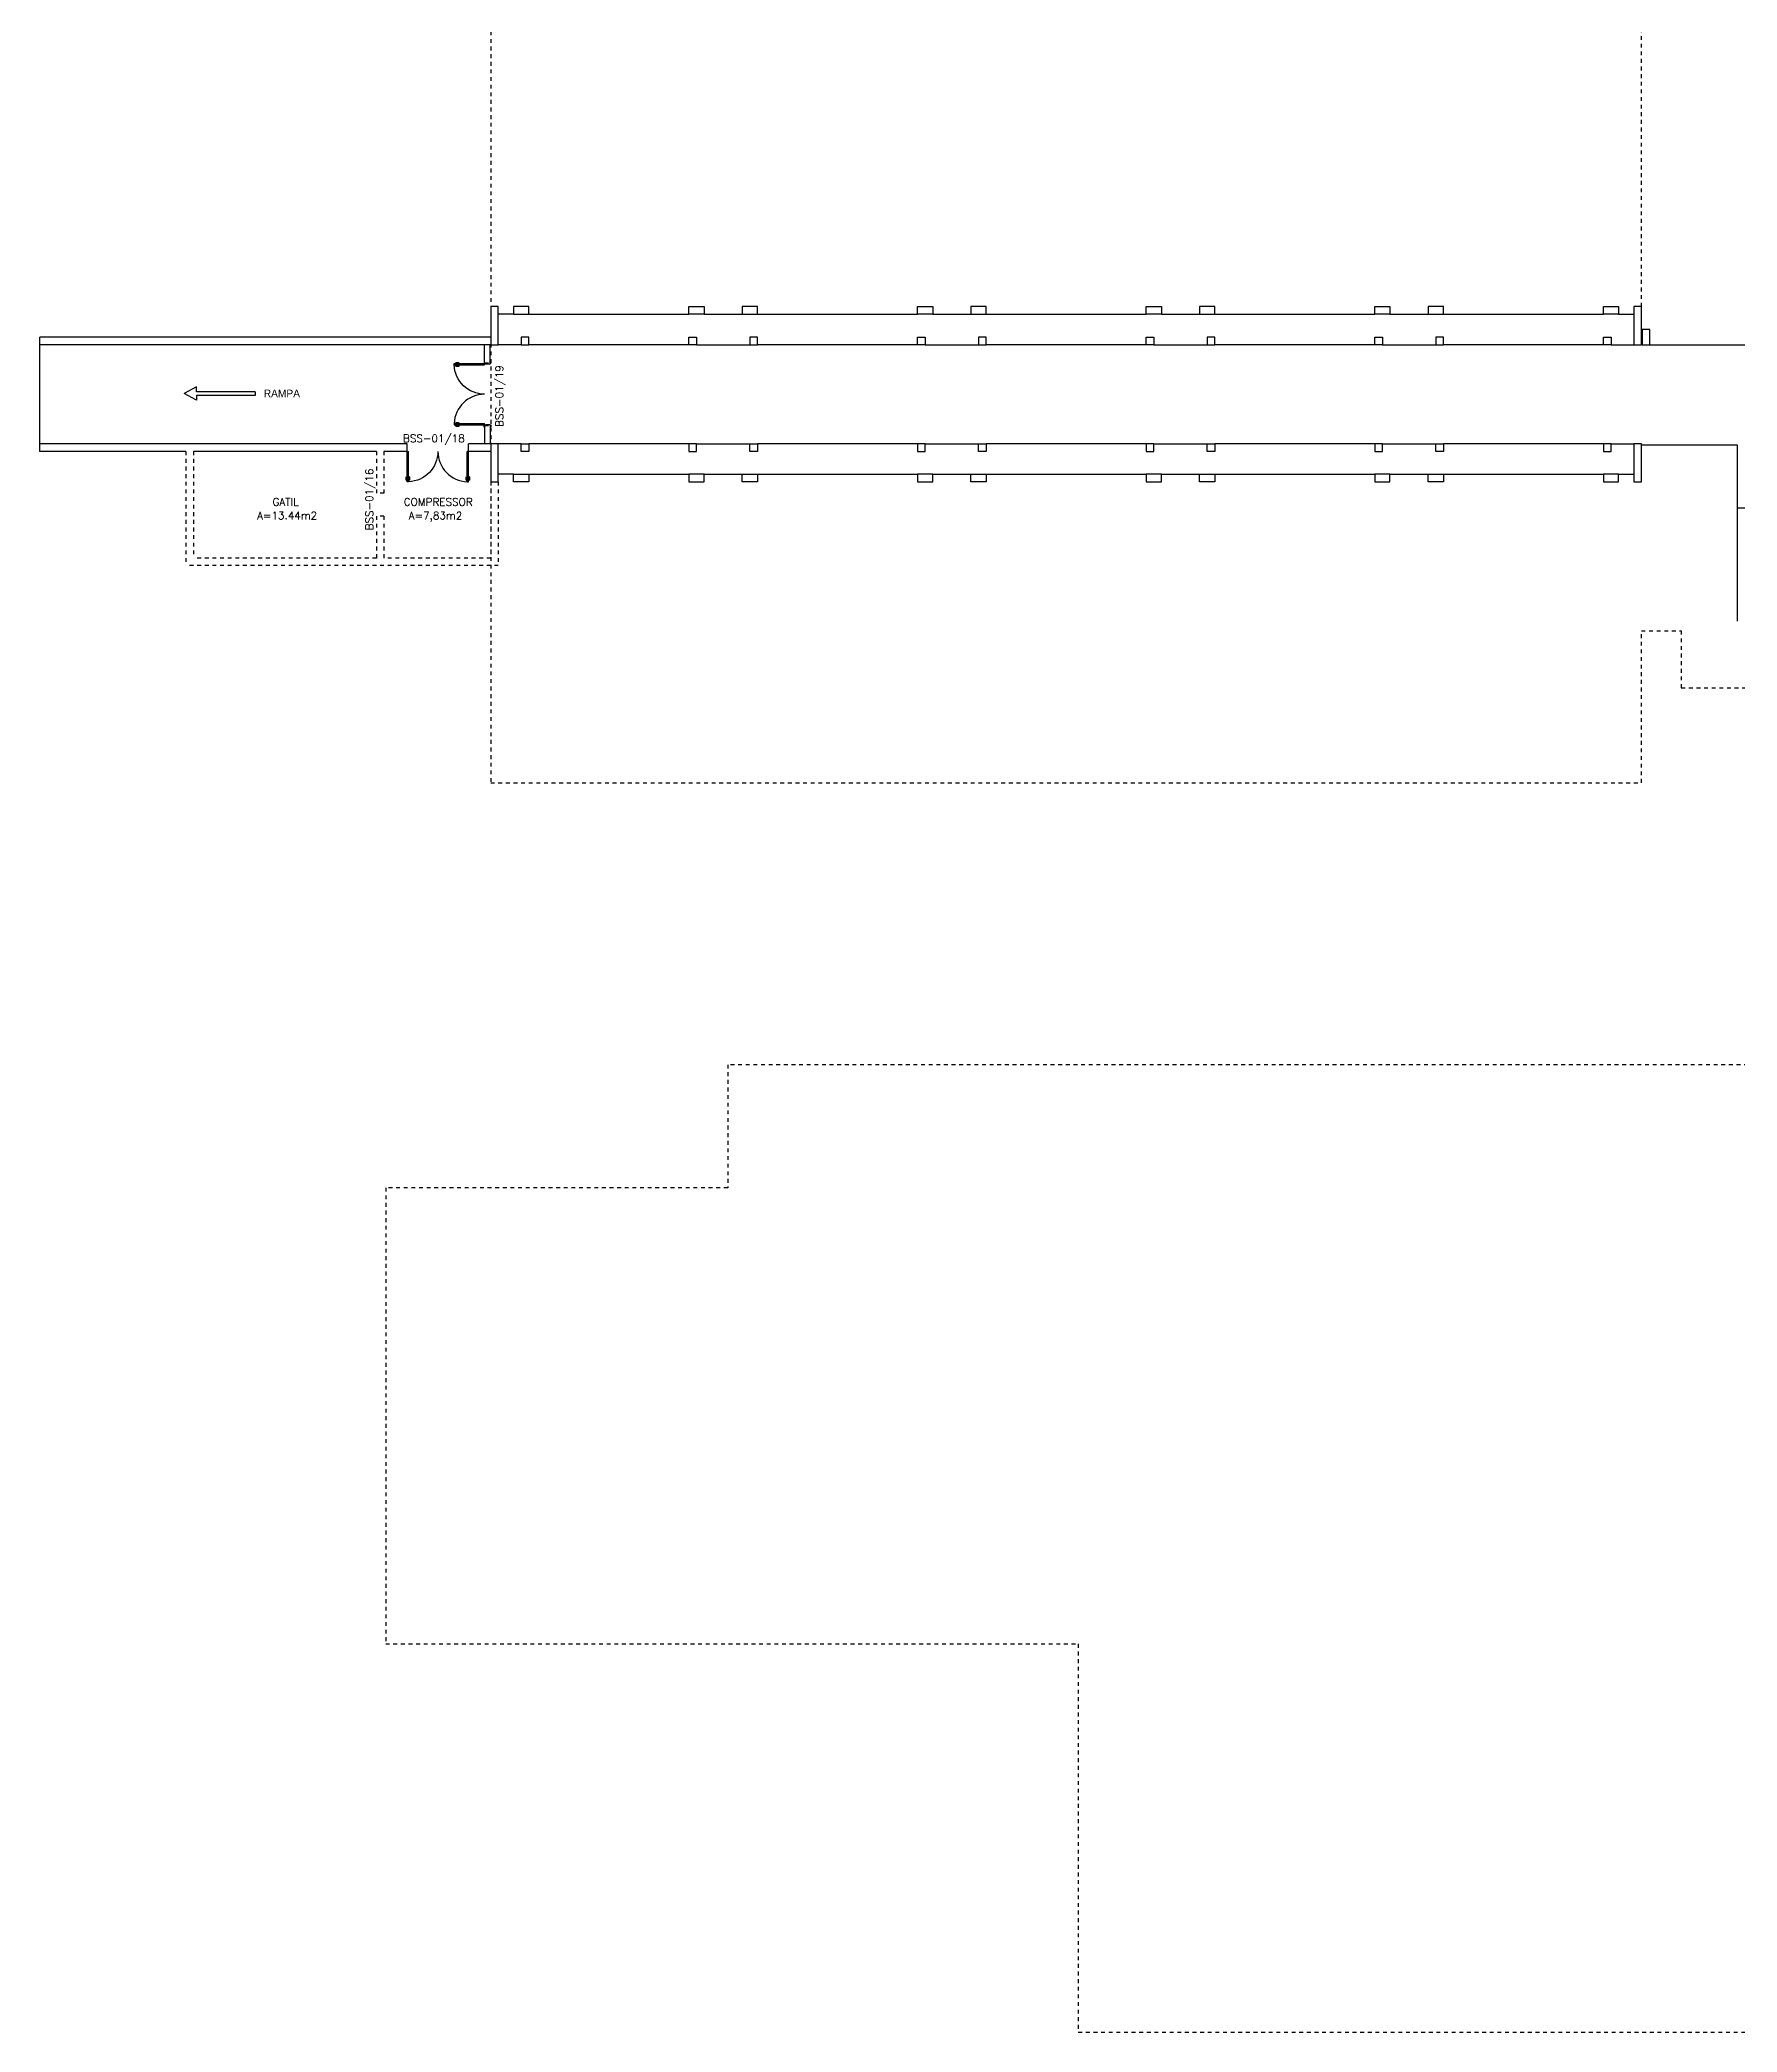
# Model space of a CAD drawing. Extents: x -163 to 27, y -22 to 134.
# Drawn here: x -163.5 to -118.9, y 12.6 to 64.9 of the extents above; entities that cross this region are included whole.
import ezdxf
from ezdxf.enums import TextEntityAlignment as Align

# ---------------------------------------------------------------- set-up
doc = ezdxf.new("R2010")
doc.units = 0
doc.header["$LTSCALE"] = 0.02
doc.header["$MEASUREMENT"] = 0
doc.linetypes.add('HIDDEN', pattern=[0.375, 0.25, -0.125])
doc.layers.get('0').update_dxf_attribs({"linetype": 'CONTINUOUS'})
for name, color, linetype in [('01', 1, 'CONTINUOUS'), ('ALV', 2, 'CONTINUOUS'), ('ENDEREÇO', 2, 'CONTINUOUS'), ('MACANETA', 2, 'CONTINUOUS'), ('MARCO', 2, 'CONTINUOUS'), ('PILARES', 3, 'CONTINUOUS'), ('PORTA', 2, 'CONTINUOUS'), ('PROJ', 1, 'HIDDEN'), ('TEXTO', 2, 'CONTINUOUS'), ('ÁREA', 2, 'CONTINUOUS')]:
    doc.layers.add(name, color=color, linetype=linetype)
doc.styles.add('UNB-100', font='simplex.shx', dxfattribs={"height": 0.2})
doc.styles.add('UNB1-100', font='simplex.shx', dxfattribs={"height": 0.2})

# ---------------------------------------------------------------- blocks, each defined once
blk = doc.blocks.new('PL4')
for p, q in [((0, 0.4), (0.2, 0.4)), ((0, 0), (0, 0.4)), ((0.2, 0), (0, 0)), ((0.2, 0.4), (0.2, 0))]:
    blk.add_line(p, q)
blk = doc.blocks.new('PL')
for p, q in [((0.25, 0.25), (0.25, 0.45)), ((0.25, 0.45), (0.45, 0.45)), ((0.45, 0.25), (0.25, 0.25)), ((0.45, 0.45), (0.45, 0.25))]:
    blk.add_line(p, q)
blk = doc.blocks.new('PL10')
for p, q in [((-0.1, 1), (0.1, 1)), ((-0.1, 0), (-0.1, 1)), ((0.1, 1), (0.1, 0)), ((0.1, 0), (-0.1, 0))]:
    blk.add_line(p, q)
blk = doc.blocks.new('DOOR-80')
at = {"layer": 'MACANETA', "color": 1}
for p, q in [((-0.08, -0.755), (-0.08, -0.665)), ((-0.08, -0.665), (-0.075, -0.665)), ((-0.08, -0.755), (-0.053, -0.755)), ((-0.075, -0.755), (-0.075, -0.665)), ((-0.075, -0.735), (-0.053, -0.735)), ((-0.053, -0.728), (-0.05, -0.728)), ((-0.053, -0.763), (-0.053, -0.728)), ((-0.053, -0.763), (-0.05, -0.763)), ((-0.012, -0.728), (-0.015, -0.728)), ((-0.012, -0.763), (-0.015, -0.763)), ((-0.012, -0.763), (-0.012, -0.728)), ((0.01, -0.735), (-0.012, -0.735)), ((0.015, -0.755), (-0.012, -0.755)), ((0.01, -0.755), (0.01, -0.665)), ((0.015, -0.665), (0.01, -0.665)), ((0.015, -0.755), (0.015, -0.665))]:
    blk.add_line(p, q, dxfattribs=at)
at = {"layer": 'PORTA'}
for p, q in [((-0.05, -0.8), (-0.05, 0)), ((-0.015, 0), (-0.05, 0)), ((-0.015, -0.8), (-0.015, 0)), ((-0.05, -0.8), (-0.015, -0.8))]:
    blk.add_line(p, q, dxfattribs=at)
at = {"layer": 'PORTA', "color": 1}
blk.add_arc((-0.02, 0), 0.8, 180, 267.8509, dxfattribs=at)

msp = doc.modelspace()

# ---------------------------------------------------------------- linework, layer by layer
at = {"layer": '01'}
for p, q in [((-163.491, 54.32), (-163.491, 56.92)), ((-150.86, 56.92), (-151.46, 56.92)), ((-146.46, 56.92), (-150.66, 56.92)), ((-146.26, 56.92), (-144.86, 56.92)), ((-140.46, 56.92), (-144.66, 56.92)), ((-140.26, 56.92), (-138.86, 56.92)), ((-134.46, 56.92), (-138.66, 56.92)), ((-134.26, 56.92), (-132.86, 56.92)), ((-128.46, 56.92), (-132.66, 56.92)), ((-128.26, 56.92), (-126.86, 56.92)), ((-122.46, 56.92), (-126.66, 56.92)), ((-122.26, 56.92), (-121.66, 56.92)), ((-150.86, 54.32), (-151.46, 54.32)), ((-146.46, 54.32), (-150.66, 54.32)), ((-146.26, 54.32), (-144.86, 54.32)), ((-140.46, 54.32), (-144.66, 54.32)), ((-140.26, 54.32), (-138.86, 54.32)), ((-134.46, 54.32), (-138.66, 54.32)), ((-134.26, 54.32), (-132.86, 54.32)), ((-128.46, 54.32), (-132.66, 54.32)), ((-128.26, 54.32), (-126.86, 54.32)), ((-122.46, 54.32), (-126.66, 54.32)), ((-122.26, 54.32), (-121.66, 54.32))]:
    msp.add_line(p, q, dxfattribs=at)
at = {"layer": 'ALV'}
for p, q in [((-151.06, 57.72), (-151.461, 57.72)), ((-150.66, 57.72), (-146.46, 57.72)), ((-146.06, 57.72), (-145.06, 57.72)), ((-144.66, 57.72), (-140.46, 57.72)), ((-140.06, 57.72), (-139.06, 57.72)), ((-138.66, 57.72), (-134.46, 57.72)), ((-134.06, 57.72), (-133.06, 57.72)), ((-132.66, 57.72), (-128.46, 57.72)), ((-128.06, 57.72), (-127.06, 57.72)), ((-126.66, 57.72), (-122.46, 57.72)), ((-122.06, 57.72), (-121.66, 57.72)), ((-151.66, 57.12), (-163.491, 57.12)), ((-163.491, 56.92), (-163.491, 57.12)), ((-151.66, 56.92), (-163.491, 56.92)), ((-151.82, 56.44), (-151.82, 56.92)), ((-151.67, 56.44), (-151.67, 56.92)), ((-121.24, 56.92), (-115.44, 56.92)), ((-151.82, 54.8), (-151.82, 54.32)), ((-151.67, 54.8), (-151.67, 54.32)), ((-159.46, 54.32), (-163.491, 54.32)), ((-163.491, 54.12), (-163.491, 54.32)), ((-159.66, 54.12), (-163.491, 54.12)), ((-153.85, 54.32), (-159.66, 54.32)), ((-154.66, 54.12), (-159.46, 54.12)), ((-153.85, 54.12), (-154.46, 54.12)), ((-153.85, 54.12), (-153.85, 54.32)), ((-151.66, 54.32), (-152.24, 54.32)), ((-152.24, 54.12), (-152.24, 54.32)), ((-151.66, 54.12), (-152.24, 54.12)), ((-121.46, 54.293), (-118.95, 54.293)), ((-118.95, 54.293), (-118.95, 49.662)), ((-151.06, 53.52), (-151.46, 53.52)), ((-150.66, 53.52), (-146.46, 53.52)), ((-146.06, 53.52), (-145.06, 53.52)), ((-144.66, 53.52), (-140.46, 53.52)), ((-140.06, 53.52), (-139.06, 53.52)), ((-138.66, 53.52), (-134.46, 53.52)), ((-134.06, 53.52), (-133.06, 53.52)), ((-132.66, 53.52), (-128.46, 53.52)), ((-128.06, 53.52), (-127.06, 53.52)), ((-126.66, 53.52), (-122.46, 53.52)), ((-122.06, 53.52), (-121.66, 53.52)), ((-118.95, 52.638), (-115.95, 52.638))]:
    msp.add_line(p, q, dxfattribs=at)
at = {"layer": 'ALV', "linetype": 'HIDDEN'}
for p, q in [((-151.82, 56.44), (-151.67, 56.44)), ((-151.82, 54.8), (-151.67, 54.8)), ((-159.66, 54.12), (-159.66, 51.12)), ((-159.46, 54.12), (-159.46, 51.32)), ((-154.66, 54.12), (-154.66, 53.02)), ((-154.46, 54.12), (-154.46, 53.02)), ((-154.46, 53.02), (-154.66, 53.02)), ((-151.66, 53.32), (-151.66, 51.32)), ((-151.46, 53.32), (-151.46, 51.12)), ((-154.46, 52.42), (-154.66, 52.42)), ((-154.66, 52.42), (-154.66, 51.32)), ((-154.46, 52.42), (-154.46, 51.32)), ((-154.66, 51.32), (-159.46, 51.32)), ((-151.66, 51.32), (-154.46, 51.32)), ((-151.46, 51.12), (-159.66, 51.12))]:
    msp.add_line(p, q, dxfattribs=at)
at = {"layer": 'MARCO', "linetype": 'HIDDEN'}
for p, q in [((-151.82, 56.485), (-151.83, 56.485)), ((-151.83, 56.485), (-151.83, 56.435)), ((-151.83, 56.435), (-151.82, 56.435)), ((-151.82, 56.44), (-151.82, 56.435)), ((-151.82, 56.435), (-151.82, 56.425)), ((-151.82, 56.425), (-151.785, 56.425)), ((-151.785, 56.425), (-151.785, 56.415)), ((-151.785, 56.415), (-151.67, 56.415)), ((-151.66, 56.475), (-151.67, 56.475)), ((-151.67, 56.44), (-151.67, 56.425)), ((-151.67, 56.415), (-151.67, 56.425)), ((-151.67, 56.425), (-151.66, 56.425)), ((-151.66, 56.425), (-151.66, 56.475)), ((-151.83, 54.805), (-151.82, 54.805)), ((-151.83, 54.755), (-151.83, 54.805)), ((-151.82, 54.755), (-151.83, 54.755)), ((-151.82, 54.815), (-151.785, 54.815)), ((-151.82, 54.805), (-151.82, 54.815)), ((-151.82, 54.8), (-151.82, 54.805)), ((-151.785, 54.825), (-151.67, 54.825)), ((-151.785, 54.815), (-151.785, 54.825)), ((-151.67, 54.825), (-151.67, 54.815)), ((-151.67, 54.8), (-151.67, 54.815)), ((-151.67, 54.815), (-151.66, 54.815)), ((-151.66, 54.765), (-151.67, 54.765)), ((-151.66, 54.815), (-151.66, 54.765))]:
    msp.add_line(p, q, dxfattribs=at)
at = {"layer": 'PROJ'}
for points in [[(-151.66, 67.144), (-151.66, 45.42), (-121.46, 45.42), (-121.46, 49.41), (-120.415, 49.41), (-120.415, 47.91), (-116.265, 47.91)], [(-121.24, 57.097), (-121.24, 57.32), (-121.46, 57.32), (-121.46, 66.138)], [(-115.265, 38.02), (-145.44, 38.02), (-145.44, 34.79), (-154.415, 34.79), (-154.415, 22.815), (-136.24, 22.815), (-136.24, 12.625), (-118.24, 12.625)]]:
    msp.add_lwpolyline(points, dxfattribs=at)
at = {"layer": 'TEXTO'}
for p, q in [((-159.381, 55.814), (-159.702, 55.637)), ((-159.381, 55.461), (-159.702, 55.637)), ((-159.381, 55.686), (-159.381, 55.814)), ((-157.841, 55.686), (-159.381, 55.686)), ((-157.841, 55.589), (-159.381, 55.589)), ((-159.381, 55.589), (-159.381, 55.461)), ((-157.841, 55.686), (-157.841, 55.589))]:
    msp.add_line(p, q, dxfattribs=at)

# ---------------------------------------------------------------- block references
at = {"layer": 'PILARES', "xscale": -1}
for name, p in [('PL10', (-151.56, 56.92)), ('PL10', (-121.56, 56.92)), ('PL', (-150.41, 56.67)), ('PL', (-144.41, 56.67)), ('PL', (-138.41, 56.67)), ('PL', (-132.41, 56.67)), ('PL', (-126.41, 56.67)), ('PL4', (-121.24, 56.92)), ('PL10', (-151.56, 53.32)), ('PL10', (-121.56, 53.32))]:
    msp.add_blockref(name, p, dxfattribs=at)
for name, p, rotation in [('PL4', (-150.66, 57.92), 90), ('PL4', (-144.66, 57.92), 90), ('PL4', (-138.66, 57.92), 90), ('PL4', (-132.66, 57.92), 90), ('PL4', (-126.66, 57.92), 90), ('PL', (-146.71, 54.57), 180), ('PL', (-140.71, 54.57), 180), ('PL', (-134.71, 54.57), 180), ('PL', (-128.71, 54.57), 180), ('PL', (-122.71, 54.57), 180), ('PL4', (-146.46, 53.32), 270), ('PL4', (-140.46, 53.32), 270), ('PL4', (-134.46, 53.32), 270), ('PL4', (-128.46, 53.32), 270), ('PL4', (-122.46, 53.32), 270)]:
    msp.add_blockref(name, p, dxfattribs=dict(at, rotation=rotation))
at = {"layer": 'PILARES'}
for name, p, rotation in [('PL4', (-146.46, 57.92), 270), ('PL4', (-140.46, 57.92), 270), ('PL4', (-134.46, 57.92), 270), ('PL4', (-128.46, 57.92), 270), ('PL4', (-122.46, 57.92), 270), ('PL', (-150.41, 54.57), 180), ('PL', (-144.41, 54.57), 180), ('PL', (-138.41, 54.57), 180), ('PL', (-132.41, 54.57), 180), ('PL', (-126.41, 54.57), 180), ('PL4', (-150.66, 53.32), 90), ('PL4', (-144.66, 53.32), 90), ('PL4', (-138.66, 53.32), 90), ('PL4', (-132.66, 53.32), 90), ('PL4', (-126.66, 53.32), 90)]:
    msp.add_blockref(name, p, dxfattribs=dict(at, rotation=rotation))
for p in [(-146.71, 56.67), (-140.71, 56.67), (-134.71, 56.67), (-128.71, 56.67), (-122.71, 56.67)]:
    msp.add_blockref('PL', p, dxfattribs=at)
at = {"layer": 'PORTA', "linetype": 'HIDDEN', "xscale": -1}
for p, rotation in [((-151.82, 56.44), 269.9999999948541), ((-153.865, 54.12), 359.9999999948541)]:
    msp.add_blockref('DOOR-80', p, dxfattribs=dict(at, rotation=rotation))
at = {"layer": 'PORTA', "linetype": 'HIDDEN', "rotation": 270}
msp.add_blockref('DOOR-80', (-151.82, 54.8), dxfattribs=at)
at = {"layer": 'PORTA', "linetype": 'HIDDEN'}
msp.add_blockref('DOOR-80', (-152.225, 54.12), dxfattribs=at)

# ---------------------------------------------------------------- texts
at = {"layer": 'ENDEREÇO', "style": 'UNB1-100'}
for s, p in [('BSS-01/19', (-151.334, 54.762)), ('BSS-01/16', (-154.746, 52.046))]:
    msp.add_text(s, height=0.2, rotation=90, dxfattribs=at).set_placement(p)
msp.add_text('BSS-01/18', height=0.2, dxfattribs=at).set_placement((-153.961, 54.359))
at = {"layer": 'TEXTO'}
msp.add_text('RAMPA', height=0.2, dxfattribs=at).set_placement((-156.665, 55.541), align=Align.RIGHT)
at = {"layer": 'TEXTO', "style": 'UNB-100'}
for s, p in [('GATIL', (-157.385, 52.693)), ('COMPRESSOR', (-153.942, 52.693))]:
    msp.add_text(s, height=0.2, dxfattribs=at).set_placement(p)
at = {"layer": 'ÁREA', "style": 'UNB1-100'}
for s, p in [('A=13.44m2', (-157.79, 52.335)), ('A=7,83m2', (-153.811, 52.335))]:
    msp.add_text(s, height=0.2, dxfattribs=at).set_placement(p)

doc.saveas('drawing.dxf')
